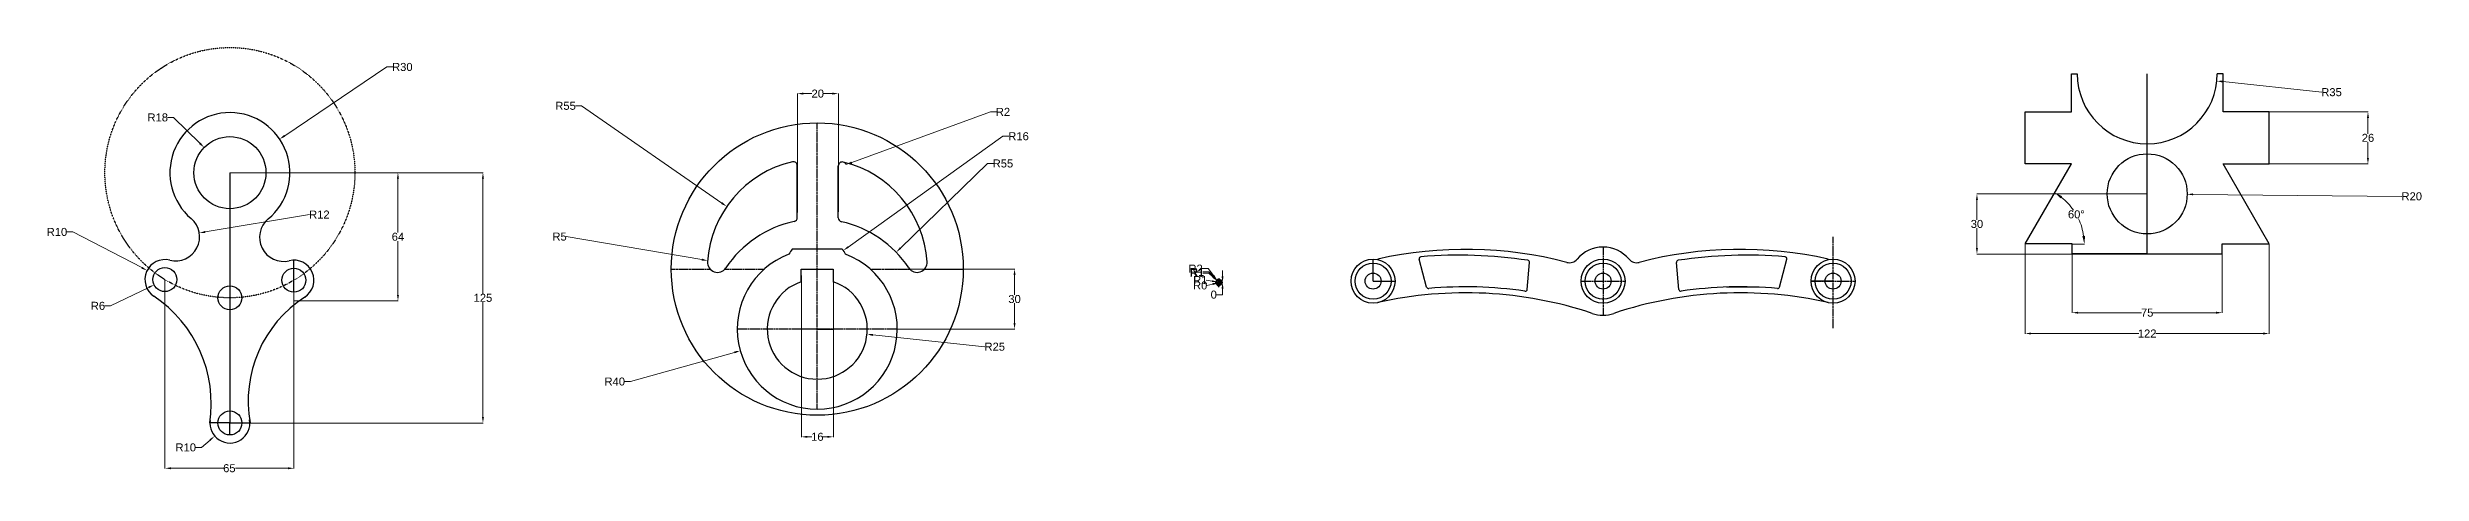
# Model space of a CAD drawing. Header units: inches. Extents: x 51 to 5125, y 41 to 357.
# Drawn here: x 3938 to 5125, y 139 to 352 of the extents above; entities that cross this region are included whole.
import ezdxf

# ---------------------------------------------------------------- set-up
doc = ezdxf.new("R2010")
doc.units = ezdxf.units.IN
doc.header["$MEASUREMENT"] = 0
doc.linetypes.add('ACANSTGL', pattern=[0.11811, 0.07874, -0.03937])
doc.layers.add('AM_5', color=3, linetype='Continuous', lineweight=15)
doc.styles.get("Standard").update_dxf_attribs({"font": 'arial.ttf'})
doc.dimstyles.new('AM_ANSI$0', dxfattribs={"dimtxt": 4, "dimasz": 3, "dimexe": 0.1, "dimexo": 0.05, "dimgap": 0.06, "dimtad": 0, "dimtih": 1, "dimtoh": 1, "dimdec": 0, "dimzin": 7, "dimdsep": 46, "dimtxsty": 'Standard', "dimcen": 0, "dimclrd": 2, "dimclre": 1, "dimclrt": 3, "dimadec": 0, "dimazin": 2, "dimtp": 0.1, "dimtm": 0.1, "dimtfac": 0.71, "dimtdec": 0, "dimtofl": 0, "dimtmove": 0, "dimatfit": 3, "dimfxl": 1, "dimtfillclr": 1, "dimtolj": 1, "dimtzin": 7, "dimlwd": -1, "dimlwe": -1, "dimarcsym": 1})
doc.dimstyles.new('AM_ANSI$2', dxfattribs={"dimtxt": 4, "dimasz": 4, "dimexe": 0.1, "dimexo": 0.05, "dimgap": 0.06, "dimtad": 0, "dimtih": 1, "dimtoh": 1, "dimdec": 4, "dimzin": 7, "dimdsep": 46, "dimtxsty": 'Standard', "dimcen": 0, "dimclrd": 256, "dimclre": 1, "dimclrt": 2, "dimadec": 0, "dimazin": 2, "dimtp": 0.1, "dimtm": 0.1, "dimtfac": 0.71, "dimtdec": 4, "dimtofl": 0, "dimtmove": 0, "dimatfit": 3, "dimfxl": 1, "dimtolj": 1, "dimtzin": 7, "dimlwd": -1, "dimlwe": -1, "dimarcsym": 1})
doc.dimstyles.new('AM_ANSI$4', dxfattribs={"dimtxt": 4, "dimasz": 3, "dimexe": 0.1, "dimexo": 0.05, "dimgap": 0.06, "dimtad": 0, "dimtih": 1, "dimtoh": 1, "dimdec": 0, "dimzin": 7, "dimdsep": 46, "dimtxsty": 'Standard', "dimcen": 0, "dimclrd": 2, "dimclre": 1, "dimclrt": 3, "dimadec": 0, "dimazin": 2, "dimtp": 0.1, "dimtm": 0.1, "dimtfac": 0.71, "dimtdec": 0, "dimtofl": 0, "dimtmove": 0, "dimatfit": 0, "dimfxl": 1, "dimtfillclr": 1, "dimtolj": 1, "dimtzin": 7, "dimlwd": -1, "dimlwe": -1, "dimarcsym": 1})

# ---------------------------------------------------------------- blocks, each defined once
blk = doc.blocks.new('*D160')
at = {"layer": 'AM_5', "color": 2, "linetype": 'ByBlock', "transparency": 16777216}
for p, q in [((4056.4, 307.9), (4107.4, 342.3)), ((4107.4, 342.3), (4110.4, 342.3))]:
    blk.add_line(p, q, dxfattribs=at)
at = {"layer": 'AM_5', "color": 2, "transparency": 16777216}
blk.add_solid([(4056.1, 308.4), (4056.6, 307.5), (4053.9, 306.3)], dxfattribs=at)
at = {"layer": 'Defpoints', "color": 0, "transparency": 16777216}
for p in [(4053.9, 306.3), (4029, 289.5)]:
    blk.add_point(p, dxfattribs=at)
at = {"layer": 'AM_5', "color": 3, "transparency": 16777216, "insert": (4115.2, 342.3), "char_height": 4, "attachment_point": 5}
blk.add_mtext('\\A1;R30', dxfattribs=at)
blk = doc.blocks.new('*D161')
at = {"layer": 'AM_5', "color": 2, "linetype": 'ByBlock', "transparency": 16777216}
for p, q in [((4000.7, 317.1), (3997.7, 317.1)), ((4014, 304.2), (4000.7, 317.1))]:
    blk.add_line(p, q, dxfattribs=at)
at = {"layer": 'AM_5', "color": 2, "transparency": 16777216}
blk.add_solid([(4014.3, 304.6), (4013.6, 303.8), (4016.1, 302.1)], dxfattribs=at)
at = {"layer": 'Defpoints', "color": 0, "transparency": 16777216}
for p in [(4016.1, 302.1), (4029, 289.5)]:
    blk.add_point(p, dxfattribs=at)
at = {"layer": 'AM_5', "color": 3, "transparency": 16777216, "insert": (3992.9, 317.1), "char_height": 4, "attachment_point": 5}
blk.add_mtext('\\A1;R18', dxfattribs=at)
blk = doc.blocks.new('*D162')
at = {"layer": 'AM_5', "color": 2, "linetype": 'ByBlock', "transparency": 16777216}
for p, q in [((3950.4, 259.9), (3947.4, 259.9)), ((3984.9, 242.1), (3950.4, 259.9))]:
    blk.add_line(p, q, dxfattribs=at)
at = {"layer": 'AM_5', "color": 2, "transparency": 16777216}
blk.add_solid([(3985.1, 242.5), (3984.7, 241.6), (3987.6, 240.7)], dxfattribs=at)
at = {"layer": 'Defpoints', "color": 0, "transparency": 16777216}
for p in [(3987.6, 240.7), (3996.5, 236.1)]:
    blk.add_point(p, dxfattribs=at)
at = {"layer": 'AM_5', "color": 3, "transparency": 16777216, "insert": (3942.5, 259.9), "char_height": 4, "attachment_point": 5}
blk.add_mtext('\\A1;R10', dxfattribs=at)
blk = doc.blocks.new('*D163')
at = {"layer": 'AM_5', "color": 2, "linetype": 'ByBlock', "transparency": 16777216}
blk.add_line((4016.6, 259.9), (4068.8, 268.6), dxfattribs=at)
at = {"layer": 'AM_5', "color": 2, "transparency": 16777216}
blk.add_solid([(4016.5, 260.4), (4016.7, 259.4), (4013.7, 259.4)], dxfattribs=at)
at = {"layer": 'Defpoints', "color": 0, "transparency": 16777216}
for p in [(4001.8, 257.5), (4013.7, 259.4)]:
    blk.add_point(p, dxfattribs=at)
at = {"layer": 'AM_5', "color": 3, "transparency": 16777216, "insert": (4073.7, 268.6), "char_height": 4, "attachment_point": 5}
blk.add_mtext('\\A1;R12', dxfattribs=at)
blk = doc.blocks.new('*D164')
at = {"layer": 'AM_5', "color": 2, "linetype": 'ByBlock', "transparency": 16777216}
for p, q in [((3988.4, 232.2), (3969.3, 223)), ((3969.3, 223), (3966.3, 223))]:
    blk.add_line(p, q, dxfattribs=at)
at = {"layer": 'AM_5', "color": 2, "transparency": 16777216}
blk.add_solid([(3988.2, 232.7), (3988.6, 231.8), (3991.1, 233.5)], dxfattribs=at)
at = {"layer": 'Defpoints', "color": 0, "transparency": 16777216}
for p in [(3991.1, 233.5), (3996.5, 236.1)]:
    blk.add_point(p, dxfattribs=at)
at = {"layer": 'AM_5', "color": 3, "transparency": 16777216, "insert": (3963, 223), "char_height": 4, "attachment_point": 5}
blk.add_mtext('\\A1;R6', dxfattribs=at)
blk = doc.blocks.new('*D165')
at = {"layer": 'AM_5', "color": 2, "linetype": 'ByBlock', "transparency": 16777216}
for p, q in [((4019.1, 156), (4014.8, 152.3)), ((4014.8, 152.3), (4011.8, 152.3))]:
    blk.add_line(p, q, dxfattribs=at)
at = {"layer": 'AM_5', "color": 2, "transparency": 16777216}
blk.add_solid([(4018.8, 156.4), (4019.4, 155.7), (4021.4, 158)], dxfattribs=at)
at = {"layer": 'Defpoints', "color": 0, "transparency": 16777216}
for p in [(4021.4, 158), (4029, 164.5)]:
    blk.add_point(p, dxfattribs=at)
at = {"layer": 'AM_5', "color": 3, "transparency": 16777216, "insert": (4006.9, 152.3), "char_height": 4, "attachment_point": 5}
blk.add_mtext('\\A1;R10', dxfattribs=at)
blk = doc.blocks.new('*D166')
at = {"layer": 'AM_5', "color": 1, "linetype": 'ByBlock', "transparency": 16777216}
for p, q in [((3996.5, 236.1), (3996.5, 141.8)), ((4061, 235.8), (4061, 141.8))]:
    blk.add_line(p, q, dxfattribs=at)
at = {"layer": 'AM_5', "color": 2, "linetype": 'ByBlock', "transparency": 16777216}
for p, q in [((3999.5, 141.9), (4025.8, 141.9)), ((4058, 141.9), (4031.7, 141.9))]:
    blk.add_line(p, q, dxfattribs=at)
at = {"layer": 'AM_5', "color": 2, "transparency": 16777216}
for points in [[(3999.5, 142.4), (3999.5, 141.4), (3996.5, 141.9)], [(4058, 142.4), (4058, 141.4), (4061, 141.9)]]:
    blk.add_solid(points, dxfattribs=at)
at = {"layer": 'Defpoints', "color": 0, "transparency": 16777216}
for p in [(3996.5, 236.1), (4061, 235.8), (4061, 141.9)]:
    blk.add_point(p, dxfattribs=at)
at = {"layer": 'AM_5', "color": 3, "transparency": 16777216, "insert": (4028.7, 141.9), "char_height": 4, "attachment_point": 5}
blk.add_mtext('\\A1;65', dxfattribs=at)
blk = doc.blocks.new('*D167')
at = {"layer": 'AM_5', "color": 1, "linetype": 'ByBlock', "transparency": 16777216}
for p, q in [((4029, 289.5), (4155.6, 289.5)), ((4029, 164.5), (4155.6, 164.5))]:
    blk.add_line(p, q, dxfattribs=at)
at = {"layer": 'AM_5', "color": 2, "linetype": 'ByBlock', "transparency": 16777216}
for p, q in [((4155.5, 286.5), (4155.5, 229.1)), ((4155.5, 167.5), (4155.5, 224.9))]:
    blk.add_line(p, q, dxfattribs=at)
at = {"layer": 'AM_5', "color": 2, "transparency": 16777216}
for points in [[(4155, 286.5), (4156, 286.5), (4155.5, 289.5)], [(4155, 167.5), (4156, 167.5), (4155.5, 164.5)]]:
    blk.add_solid(points, dxfattribs=at)
at = {"layer": 'Defpoints', "color": 0, "transparency": 16777216}
for p in [(4029, 289.5), (4029, 164.5), (4155.5, 164.5)]:
    blk.add_point(p, dxfattribs=at)
at = {"layer": 'AM_5', "color": 3, "transparency": 16777216, "insert": (4155.5, 227), "char_height": 4, "attachment_point": 5}
blk.add_mtext('\\A1;125', dxfattribs=at)
blk = doc.blocks.new('*D159')
at = {"layer": 'AM_5', "color": 1, "linetype": 'ByBlock', "transparency": 16777216}
for p, q in [((4029, 289.5), (4113.1, 289.5)), ((4061.2, 225.5), (4113.1, 225.5))]:
    blk.add_line(p, q, dxfattribs=at)
at = {"layer": 'AM_5', "color": 2, "linetype": 'ByBlock', "transparency": 16777216}
for p, q in [((4113, 286.5), (4113, 259.6)), ((4113, 228.5), (4113, 255.4))]:
    blk.add_line(p, q, dxfattribs=at)
at = {"layer": 'AM_5', "color": 2, "transparency": 16777216}
for points in [[(4112.5, 286.5), (4113.5, 286.5), (4113, 289.5)], [(4112.5, 228.5), (4113.5, 228.5), (4113, 225.5)]]:
    blk.add_solid(points, dxfattribs=at)
at = {"layer": 'Defpoints', "color": 0, "transparency": 16777216}
for p in [(4029, 289.5), (4061.1, 225.5), (4113, 225.5)]:
    blk.add_point(p, dxfattribs=at)
at = {"layer": 'AM_5', "color": 3, "transparency": 16777216, "insert": (4113, 257.5), "char_height": 4, "attachment_point": 5}
blk.add_mtext('\\A1;64', dxfattribs=at)
blk = doc.blocks.new('*D170')
at = {"layer": 'AM_5', "color": 2, "linetype": 'ByBlock', "transparency": 16777216}
for p, q in [((4339.9, 294.6), (4409.3, 319.9)), ((4409.3, 319.9), (4412.3, 319.9))]:
    blk.add_line(p, q, dxfattribs=at)
at = {"layer": 'AM_5', "color": 1, "linetype": 'ByBlock', "transparency": 16777216}
blk.add_arc((4335.2, 292.9), 2, 17.1245, 74.9344, dxfattribs=at)
at = {"layer": 'AM_5', "color": 2, "transparency": 16777216}
blk.add_solid([(4339.7, 295.1), (4340, 294.1), (4337, 293.6)], dxfattribs=at)
at = {"layer": 'Defpoints', "color": 0, "transparency": 16777216}
for p in [(4335.2, 292.9), (4337, 293.6)]:
    blk.add_point(p, dxfattribs=at)
at = {"layer": 'AM_5', "color": 3, "transparency": 16777216, "insert": (4415.5, 319.9), "char_height": 4, "attachment_point": 5}
blk.add_mtext('\\A1;R2', dxfattribs=at)
blk = doc.blocks.new('*D171')
at = {"layer": 'AM_5', "color": 2, "linetype": 'ByBlock', "transparency": 16777216}
for p, q in [((4364.2, 251.8), (4407.7, 294.1)), ((4407.7, 294.1), (4410.7, 294.1))]:
    blk.add_line(p, q, dxfattribs=at)
at = {"layer": 'AM_5', "color": 2, "transparency": 16777216}
blk.add_solid([(4363.9, 252.2), (4364.6, 251.5), (4362.1, 249.8)], dxfattribs=at)
at = {"layer": 'Defpoints', "color": 0, "transparency": 16777216}
for p in [(4362.1, 249.8), (4322.7, 211.4)]:
    blk.add_point(p, dxfattribs=at)
at = {"layer": 'AM_5', "color": 3, "transparency": 16777216, "insert": (4415.5, 294.1), "char_height": 4, "attachment_point": 5}
blk.add_mtext('\\A1;R55', dxfattribs=at)
blk = doc.blocks.new('*D172')
at = {"layer": 'AM_5', "color": 2, "linetype": 'ByBlock', "transparency": 16777216}
for p, q in [((4204.7, 322.9), (4201.7, 322.9)), ((4274.9, 274.3), (4204.7, 322.9))]:
    blk.add_line(p, q, dxfattribs=at)
at = {"layer": 'AM_5', "color": 2, "transparency": 16777216}
blk.add_solid([(4275.2, 274.8), (4274.7, 273.9), (4277.4, 272.6)], dxfattribs=at)
at = {"layer": 'Defpoints', "color": 0, "transparency": 16777216}
for p in [(4277.4, 272.6), (4322.7, 241.4)]:
    blk.add_point(p, dxfattribs=at)
at = {"layer": 'AM_5', "color": 3, "transparency": 16777216, "insert": (4196.8, 322.9), "char_height": 4, "attachment_point": 5}
blk.add_mtext('\\A1;R55', dxfattribs=at)
blk = doc.blocks.new('*D173')
at = {"layer": 'AM_5', "color": 2, "linetype": 'ByBlock', "transparency": 16777216}
blk.add_line((4264.9, 246.1), (4197.1, 257.6), dxfattribs=at)
at = {"layer": 'AM_5', "color": 1, "linetype": 'ByBlock', "transparency": 16777216}
blk.add_arc((4272.8, 244.7), 5, 169.1833, 175.6045, dxfattribs=at)
at = {"layer": 'AM_5', "color": 2, "transparency": 16777216}
blk.add_solid([(4265, 246.6), (4264.8, 245.6), (4267.9, 245.6)], dxfattribs=at)
at = {"layer": 'Defpoints', "color": 0, "transparency": 16777216}
for p in [(4267.9, 245.6), (4272.8, 244.7)]:
    blk.add_point(p, dxfattribs=at)
at = {"layer": 'AM_5', "color": 3, "transparency": 16777216, "insert": (4193.8, 257.6), "char_height": 4, "attachment_point": 5}
blk.add_mtext('\\A1;R5', dxfattribs=at)
blk = doc.blocks.new('*D168')
at = {"layer": 'AM_5', "color": 2, "linetype": 'ByBlock', "transparency": 16777216}
blk.add_line((4350.5, 208.5), (4406.5, 202.6), dxfattribs=at)
at = {"layer": 'AM_5', "color": 2, "transparency": 16777216}
blk.add_solid([(4350.6, 209), (4350.5, 208), (4347.5, 208.8)], dxfattribs=at)
at = {"layer": 'Defpoints', "color": 0, "transparency": 16777216}
for p in [(4322.7, 211.4), (4347.5, 208.8)]:
    blk.add_point(p, dxfattribs=at)
at = {"layer": 'AM_5', "color": 3, "transparency": 16777216, "insert": (4411.4, 202.6), "char_height": 4, "attachment_point": 5}
blk.add_mtext('\\A1;R25', dxfattribs=at)
blk = doc.blocks.new('*D174')
at = {"layer": 'AM_5', "color": 2, "linetype": 'ByBlock', "transparency": 16777216}
for p, q in [((4281.3, 199.8), (4229.2, 185.2)), ((4229.2, 185.2), (4226.2, 185.2))]:
    blk.add_line(p, q, dxfattribs=at)
at = {"layer": 'AM_5', "color": 2, "transparency": 16777216}
blk.add_solid([(4281.1, 200.3), (4281.4, 199.3), (4284.2, 200.6)], dxfattribs=at)
at = {"layer": 'Defpoints', "color": 0, "transparency": 16777216}
for p in [(4322.7, 211.4), (4284.2, 200.6)]:
    blk.add_point(p, dxfattribs=at)
at = {"layer": 'AM_5', "color": 3, "transparency": 16777216, "insert": (4221.4, 185.2), "char_height": 4, "attachment_point": 5}
blk.add_mtext('\\A1;R40', dxfattribs=at)
blk = doc.blocks.new('*D169')
at = {"layer": 'AM_5', "color": 1, "linetype": 'ByBlock', "transparency": 16777216}
for p, q in [((4312.7, 269.6), (4312.7, 329.1)), ((4333.2, 269.9), (4333.2, 329.1))]:
    blk.add_line(p, q, dxfattribs=at)
at = {"layer": 'AM_5', "color": 2, "linetype": 'ByBlock', "transparency": 16777216}
for p, q in [((4315.7, 329), (4320, 329)), ((4330.2, 329), (4325.9, 329))]:
    blk.add_line(p, q, dxfattribs=at)
at = {"layer": 'AM_5', "color": 2, "transparency": 16777216}
for points in [[(4315.7, 329.5), (4315.7, 328.5), (4312.7, 329)], [(4330.2, 329.5), (4330.2, 328.5), (4333.2, 329)]]:
    blk.add_solid(points, dxfattribs=at)
at = {"layer": 'Defpoints', "color": 0, "transparency": 16777216}
for p in [(4333.2, 329), (4312.7, 269.6), (4333.2, 269.8)]:
    blk.add_point(p, dxfattribs=at)
at = {"layer": 'AM_5', "color": 3, "transparency": 16777216, "insert": (4322.9, 329), "char_height": 4, "attachment_point": 5}
blk.add_mtext('\\A1;20', dxfattribs=at)
blk = doc.blocks.new('*D175')
at = {"layer": 'AM_5', "color": 1, "linetype": 'ByBlock', "transparency": 16777216}
for p, q in [((4314.7, 238.2), (4314.7, 157.5)), ((4330.7, 238.2), (4330.7, 157.5))]:
    blk.add_line(p, q, dxfattribs=at)
at = {"layer": 'AM_5', "color": 2, "linetype": 'ByBlock', "transparency": 16777216}
for p, q in [((4317.7, 157.6), (4319.9, 157.6)), ((4327.7, 157.6), (4325.4, 157.6))]:
    blk.add_line(p, q, dxfattribs=at)
at = {"layer": 'AM_5', "color": 2, "transparency": 16777216}
for points in [[(4317.7, 158.1), (4317.7, 157.1), (4314.7, 157.6)], [(4327.7, 158.1), (4327.7, 157.1), (4330.7, 157.6)]]:
    blk.add_solid(points, dxfattribs=at)
at = {"layer": 'Defpoints', "color": 0, "transparency": 16777216}
for p in [(4314.7, 238.2), (4330.7, 238.2), (4330.7, 157.6)]:
    blk.add_point(p, dxfattribs=at)
at = {"layer": 'AM_5', "color": 3, "transparency": 16777216, "insert": (4322.7, 157.6), "char_height": 4, "attachment_point": 5}
blk.add_mtext('\\A1;16', dxfattribs=at)
blk = doc.blocks.new('*D176')
at = {"layer": 'AM_5', "color": 1, "linetype": 'ByBlock', "transparency": 16777216}
for p, q in [((4359, 241.4), (4421.4, 241.4)), ((4359, 211.4), (4421.4, 211.4))]:
    blk.add_line(p, q, dxfattribs=at)
at = {"layer": 'AM_5', "color": 2, "linetype": 'ByBlock', "transparency": 16777216}
for p, q in [((4421.3, 238.4), (4421.3, 228.5)), ((4421.3, 214.4), (4421.3, 224.3))]:
    blk.add_line(p, q, dxfattribs=at)
at = {"layer": 'AM_5', "color": 2, "transparency": 16777216}
for points in [[(4420.8, 238.4), (4421.8, 238.4), (4421.3, 241.4)], [(4420.8, 214.4), (4421.8, 214.4), (4421.3, 211.4)]]:
    blk.add_solid(points, dxfattribs=at)
at = {"layer": 'Defpoints', "color": 0, "transparency": 16777216}
for p in [(4359, 241.4), (4359, 211.4), (4421.3, 211.4)]:
    blk.add_point(p, dxfattribs=at)
at = {"layer": 'AM_5', "color": 3, "transparency": 16777216, "insert": (4421.3, 226.4), "char_height": 4, "attachment_point": 5}
blk.add_mtext('\\A1;30', dxfattribs=at)
blk = doc.blocks.new('*D177')
at = {"layer": 'AM_5', "color": 2, "linetype": 'ByBlock', "transparency": 16777216}
for p, q in [((4338.1, 252.4), (4415.5, 307.7)), ((4415.5, 307.7), (4418.5, 307.7))]:
    blk.add_line(p, q, dxfattribs=at)
at = {"layer": 'AM_5', "color": 2, "transparency": 16777216}
blk.add_solid([(4337.8, 252.8), (4338.4, 252), (4335.7, 250.7)], dxfattribs=at)
at = {"layer": 'Defpoints', "color": 0, "transparency": 16777216}
for p in [(4335.7, 250.7), (4322.7, 241.4)]:
    blk.add_point(p, dxfattribs=at)
at = {"layer": 'AM_5', "color": 3, "transparency": 16777216, "insert": (4423.3, 307.7), "char_height": 4, "attachment_point": 5}
blk.add_mtext('\\A1;R16', dxfattribs=at)
blk = doc.blocks.new('*U178')
for centre, start, end in [((-0.2, -0.5), 56.9779, 91.8119), ((-0.2, 0.5), 268.1881, 303.0221)]:
    blk.add_arc(centre, 0.674, start, end)
at = {"ltscale": 2}
for start, end in [(358.4559, 0), (0, 1.5441)]:
    blk.add_arc((-1.5, 0), 1.67, start, end, dxfattribs=at)
blk = doc.blocks.new('*U179')
at = {"color": 0, "linetype": 'ByBlock', "lineweight": -2, "transparency": 16777216}
for p, rotation in [((459.7, 213.6), 119.9999999999997), ((460.2, 213.8), 99.99999999999972), ((460.7, 213.8), 79.99999999999979), ((461.1, 213.6), 59.99999999999984), ((458.9, 212.3), 180), ((459, 212.8), 159.9999999999996), ((459, 211.8), 199.9999999999995), ((459.3, 213.3), 139.9999999999996), ((459.3, 211.4), 219.9999999999994), ((459.7, 211), 239.9999999999994), ((460.2, 210.9), 259.9999999999994), ((460.7, 210.9), 279.9999999999994), ((461.1, 211), 299.9999999999993), ((461.5, 213.3), 39.99999999999991), ((461.5, 211.4), 319.9999999999994), ((461.8, 212.8), 19.99999999999995), ((461.8, 211.8), 339.9999999999993)]:
    blk.add_blockref('*U178', p, dxfattribs=dict(at, rotation=rotation))
blk.add_blockref('*U178', (461.9, 212.3), dxfattribs=at)
blk = doc.blocks.new('*D180')
at = {"layer": 'AM_5', "color": 2, "linetype": 'ByBlock', "transparency": 16777216}
for p, q in [((4518.1, 241.6), (4515.1, 241.6)), ((4520.7, 238.2), (4518.1, 241.6))]:
    blk.add_line(p, q, dxfattribs=at)
at = {"layer": 'AM_5', "color": 2, "transparency": 16777216}
blk.add_solid([(4521.1, 238.5), (4520.3, 237.9), (4522.6, 235.9)], dxfattribs=at)
at = {"layer": 'Defpoints', "color": 0, "transparency": 16777216}
for p in [(4522.6, 235.9), (4523.5, 234.7)]:
    blk.add_point(p, dxfattribs=at)
at = {"layer": 'AM_5', "color": 3, "transparency": 16777216, "insert": (4511.8, 241.6), "char_height": 4, "attachment_point": 5}
blk.add_mtext('\\A1;R2', dxfattribs=at)
blk = doc.blocks.new('*D181')
at = {"layer": 'AM_5', "color": 2, "linetype": 'ByBlock', "transparency": 16777216}
for p, q in [((4518.4, 239.4), (4515.4, 239.4)), ((4520.6, 237.4), (4518.4, 239.4))]:
    blk.add_line(p, q, dxfattribs=at)
at = {"layer": 'AM_5', "color": 2, "transparency": 16777216}
blk.add_solid([(4520.9, 237.8), (4520.2, 237), (4522.8, 235.4)], dxfattribs=at)
at = {"layer": 'Defpoints', "color": 0, "transparency": 16777216}
for p in [(4522.8, 235.4), (4523.5, 234.7)]:
    blk.add_point(p, dxfattribs=at)
at = {"layer": 'AM_5', "color": 3, "transparency": 16777216, "insert": (4512.5, 239.4), "char_height": 4, "attachment_point": 5}
blk.add_mtext('\\A1;R1', dxfattribs=at)
blk = doc.blocks.new('*D182')
at = {"layer": 'AM_5', "color": 2, "linetype": 'ByBlock', "transparency": 16777216}
blk.add_line((4520.1, 235.3), (4517.1, 235.9), dxfattribs=at)
at = {"layer": 'AM_5', "color": 2, "transparency": 16777216}
blk.add_solid([(4520.2, 235.8), (4520, 234.9), (4523, 234.8)], dxfattribs=at)
at = {"layer": 'Defpoints', "color": 0, "transparency": 16777216}
for p in [(4523, 234.8), (4523.5, 234.7)]:
    blk.add_point(p, dxfattribs=at)
at = {"layer": 'AM_5', "color": 3, "transparency": 16777216, "insert": (4514.2, 235.9), "char_height": 4, "attachment_point": 5}
blk.add_mtext('\\A1;R1', dxfattribs=at)
blk = doc.blocks.new('*D183')
at = {"layer": 'AM_5', "color": 2, "linetype": 'ByBlock', "transparency": 16777216}
blk.add_line((4520.4, 233.9), (4517.4, 233.2), dxfattribs=at)
at = {"layer": 'AM_5', "color": 2, "transparency": 16777216}
blk.add_solid([(4520.2, 234.4), (4520.5, 233.4), (4523.3, 234.6)], dxfattribs=at)
at = {"layer": 'Defpoints', "color": 0, "transparency": 16777216}
for p in [(4523.3, 234.6), (4523.5, 234.7)]:
    blk.add_point(p, dxfattribs=at)
at = {"layer": 'AM_5', "color": 3, "transparency": 16777216, "insert": (4514.1, 233.2), "char_height": 4, "attachment_point": 5}
blk.add_mtext('\\A1;R0', dxfattribs=at)
blk = doc.blocks.new('*D184')
at = {"layer": 'AM_5', "color": 2, "linetype": 'ByBlock', "transparency": 16777216}
for p, q in [((4518.5, 240), (4515.5, 240)), ((4520.6, 237.8), (4518.5, 240))]:
    blk.add_line(p, q, dxfattribs=at)
at = {"layer": 'AM_5', "color": 1, "linetype": 'ByBlock', "transparency": 16777216}
blk.add_arc((4523.5, 234.7), 1.29, 35.3857, 137.5899, dxfattribs=at)
at = {"layer": 'AM_5', "color": 2, "transparency": 16777216}
blk.add_solid([(4521, 238.2), (4520.2, 237.5), (4522.6, 235.6)], dxfattribs=at)
at = {"layer": 'Defpoints', "color": 0, "transparency": 16777216}
for p in [(4522.6, 235.6), (4523.5, 234.7)]:
    blk.add_point(p, dxfattribs=at)
at = {"layer": 'AM_5', "color": 3, "transparency": 16777216, "insert": (4512.6, 240), "char_height": 4, "attachment_point": 5}
blk.add_mtext('\\A1;R1', dxfattribs=at)
blk = doc.blocks.new('*D185')
at = {"layer": 'AM_5', "color": 2, "linetype": 'ByBlock', "transparency": 16777216}
for p, q in [((4525.3, 237.7), (4525.3, 240.7)), ((4525.3, 228.6), (4522.3, 228.6)), ((4525.3, 231.6), (4525.3, 228.6))]:
    blk.add_line(p, q, dxfattribs=at)
at = {"layer": 'AM_5', "color": 1, "linetype": 'ByBlock', "transparency": 16777216}
for p, q in [((4525.2, 234.7), (4525.4, 234.7)), ((4525.2, 234.6), (4525.4, 234.6))]:
    blk.add_line(p, q, dxfattribs=at)
at = {"layer": 'AM_5', "color": 2, "transparency": 16777216}
for points in [[(4524.8, 237.7), (4525.8, 237.7), (4525.3, 234.7)], [(4524.8, 231.6), (4525.8, 231.6), (4525.3, 234.6)]]:
    blk.add_solid(points, dxfattribs=at)
at = {"layer": 'Defpoints', "color": 0, "transparency": 16777216}
for p in [(4525.2, 234.7), (4525.2, 234.6), (4525.3, 234.6)]:
    blk.add_point(p, dxfattribs=at)
at = {"layer": 'AM_5', "color": 3, "transparency": 16777216, "insert": (4520.9, 228.6), "char_height": 4, "attachment_point": 5}
blk.add_mtext('\\A1;0', dxfattribs=at)
blk = doc.blocks.new('*D186')
at = {"layer": 'AM_5', "color": 1, "linetype": 'ByBlock', "transparency": 16777216}
for p, q in [((4987.6, 278.9), (4902.4, 278.9)), ((4987.6, 248.9), (4902.4, 248.9))]:
    blk.add_line(p, q, dxfattribs=at)
at = {"layer": 'AM_5', "color": 2, "linetype": 'ByBlock', "transparency": 16777216}
for p, q in [((4902.5, 275.9), (4902.5, 266)), ((4902.5, 251.9), (4902.5, 261.8))]:
    blk.add_line(p, q, dxfattribs=at)
at = {"layer": 'AM_5', "color": 2, "transparency": 16777216}
for points in [[(4902, 275.9), (4903, 275.9), (4902.5, 278.9)], [(4902, 251.9), (4903, 251.9), (4902.5, 248.9)]]:
    blk.add_solid(points, dxfattribs=at)
at = {"layer": 'Defpoints', "color": 0, "transparency": 16777216}
for p in [(4987.6, 278.9), (4902.5, 248.9), (4987.6, 248.9)]:
    blk.add_point(p, dxfattribs=at)
at = {"layer": 'AM_5', "color": 3, "transparency": 16777216, "insert": (4902.5, 263.9), "char_height": 4, "attachment_point": 5}
blk.add_mtext('\\A1;30', dxfattribs=at)
blk = doc.blocks.new('*D187')
at = {"layer": 'AM_5', "color": 1, "linetype": 'ByBlock', "transparency": 16777216}
for p, q in [((5048.7, 319.9), (5098.1, 319.9)), ((5048.7, 293.9), (5098.1, 293.9))]:
    blk.add_line(p, q, dxfattribs=at)
at = {"layer": 'AM_5', "color": 2, "linetype": 'ByBlock', "transparency": 16777216}
for p, q in [((5098, 316.9), (5098, 309)), ((5098, 296.9), (5098, 304.8))]:
    blk.add_line(p, q, dxfattribs=at)
at = {"layer": 'AM_5', "color": 2, "transparency": 16777216}
for points in [[(5097.5, 316.9), (5098.5, 316.9), (5098, 319.9)], [(5097.5, 296.9), (5098.5, 296.9), (5098, 293.9)]]:
    blk.add_solid(points, dxfattribs=at)
at = {"layer": 'Defpoints', "color": 0, "transparency": 16777216}
for p in [(5048.6, 319.9), (5048.6, 293.9), (5098, 293.9)]:
    blk.add_point(p, dxfattribs=at)
at = {"layer": 'AM_5', "color": 3, "transparency": 16777216, "insert": (5098, 306.9), "char_height": 4, "attachment_point": 5}
blk.add_mtext('\\A1;26', dxfattribs=at)
blk = doc.blocks.new('*D188')
at = {"layer": 'AM_5', "color": 1, "linetype": 'ByBlock', "transparency": 16777216}
for p, q in [((4950.1, 248.9), (4950.1, 219.5)), ((5025.1, 248.9), (5025.1, 219.5))]:
    blk.add_line(p, q, dxfattribs=at)
at = {"layer": 'AM_5', "color": 2, "linetype": 'ByBlock', "transparency": 16777216}
for p, q in [((4953.1, 219.6), (4984.7, 219.6)), ((5022.1, 219.6), (4990.5, 219.6))]:
    blk.add_line(p, q, dxfattribs=at)
at = {"layer": 'AM_5', "color": 2, "transparency": 16777216}
for points in [[(4953.1, 220.1), (4953.1, 219.1), (4950.1, 219.6)], [(5022.1, 220.1), (5022.1, 219.1), (5025.1, 219.6)]]:
    blk.add_solid(points, dxfattribs=at)
at = {"layer": 'Defpoints', "color": 0, "transparency": 16777216}
for p in [(4950.1, 248.9), (5025.1, 248.9), (5025.1, 219.6)]:
    blk.add_point(p, dxfattribs=at)
at = {"layer": 'AM_5', "color": 3, "transparency": 16777216, "insert": (4987.6, 219.6), "char_height": 4, "attachment_point": 5}
blk.add_mtext('\\A1;75', dxfattribs=at)
blk = doc.blocks.new('*D189')
at = {"layer": 'AM_5', "color": 1, "linetype": 'ByBlock', "transparency": 16777216}
for p, q in [((4926.6, 253.9), (4926.6, 209.1)), ((5048.6, 253.9), (5048.6, 209.1))]:
    blk.add_line(p, q, dxfattribs=at)
at = {"layer": 'AM_5', "color": 2, "linetype": 'ByBlock', "transparency": 16777216}
for p, q in [((4929.6, 209.2), (4983.4, 209.2)), ((5045.6, 209.2), (4991.9, 209.2))]:
    blk.add_line(p, q, dxfattribs=at)
at = {"layer": 'AM_5', "color": 2, "transparency": 16777216}
for points in [[(4929.6, 209.7), (4929.6, 208.7), (4926.6, 209.2)], [(5045.6, 209.7), (5045.6, 208.7), (5048.6, 209.2)]]:
    blk.add_solid(points, dxfattribs=at)
at = {"layer": 'Defpoints', "color": 0, "transparency": 16777216}
for p in [(4926.6, 253.9), (5048.6, 253.9), (5048.6, 209.2)]:
    blk.add_point(p, dxfattribs=at)
at = {"layer": 'AM_5', "color": 3, "transparency": 16777216, "insert": (4987.6, 209.2), "char_height": 4, "attachment_point": 5}
blk.add_mtext('\\A1;122', dxfattribs=at)
blk = doc.blocks.new('*D190')
at = {"layer": 'AM_5', "color": 2, "linetype": 'ByBlock', "transparency": 16777216}
blk.add_line((5025.4, 335), (5074.9, 329.7), dxfattribs=at)
at = {"layer": 'AM_5', "color": 2, "transparency": 16777216}
blk.add_solid([(5025.5, 335.5), (5025.4, 334.5), (5022.4, 335.3)], dxfattribs=at)
at = {"layer": 'Defpoints', "color": 0, "transparency": 16777216}
for p in [(4987.6, 338.9), (5022.4, 335.3)]:
    blk.add_point(p, dxfattribs=at)
at = {"layer": 'AM_5', "color": 3, "transparency": 16777216, "insert": (5079.8, 329.7), "char_height": 4, "attachment_point": 5}
blk.add_mtext('\\A1;R35', dxfattribs=at)
blk = doc.blocks.new('*D191')
at = {"layer": 'AM_5', "color": 2, "linetype": 'ByBlock', "transparency": 16777216}
blk.add_line((5010.6, 278.7), (5115, 277.7), dxfattribs=at)
at = {"layer": 'AM_5', "color": 2, "transparency": 16777216}
blk.add_solid([(5010.6, 279.2), (5010.6, 278.2), (5007.6, 278.7)], dxfattribs=at)
at = {"layer": 'Defpoints', "color": 0, "transparency": 16777216}
for p in [(4987.6, 278.9), (5007.6, 278.7)]:
    blk.add_point(p, dxfattribs=at)
at = {"layer": 'AM_5', "color": 3, "transparency": 16777216, "insert": (5119.9, 277.7), "char_height": 4, "attachment_point": 5}
blk.add_mtext('\\A1;R20', dxfattribs=at)
blk = doc.blocks.new('*D192')
at = {"layer": 'AM_5', "color": 1, "linetype": 'ByBlock', "transparency": 16777216}
blk.add_line((4950.2, 253.9), (4956.3, 253.9), dxfattribs=at)
at = {"layer": 'AM_5', "linetype": 'ByBlock', "transparency": 16777216}
for start, end in [(34.8319, 52.2353), (7.7647, 25.3932)]:
    blk.add_arc((4926.6, 253.9), 29.5, start, end, dxfattribs=at)
at = {"layer": 'AM_5', "transparency": 16777216}
for points in [[(4944.3, 276.7), (4945.1, 277.8), (4941.4, 279.5)], [(4956.6, 258), (4955.2, 257.9), (4956.2, 253.9)]]:
    blk.add_solid(points, dxfattribs=at)
at = {"layer": 'Defpoints', "color": 0, "transparency": 16777216}
for p in [(4949.7, 293.9), (4954.4, 264), (4926.6, 253.9), (4926.6, 253.9), (4950.1, 253.9)]:
    blk.add_point(p, dxfattribs=at)
at = {"layer": 'AM_5', "color": 2, "transparency": 16777216, "insert": (4952.2, 268.7), "char_height": 4, "attachment_point": 5}
blk.add_mtext('\\A1;60°', dxfattribs=at)

msp = doc.modelspace()

# ---------------------------------------------------------------- linework, layer by layer
for p, q in [((4949.71679, 319.93693), (4949.71679, 338.93693)), ((4949.71679, 338.93693), (4952.62278, 338.93693)), ((4987.62278, 248.93693), (4987.62278, 338.93693)), ((5025.52877, 338.93693), (5022.62278, 338.93693)), ((5025.52877, 319.93693), (5025.52877, 338.93693)), ((4926.62278, 293.93693), (4926.62278, 319.93693)), ((4926.62278, 319.93693), (4949.71679, 319.93693)), ((5048.62278, 319.93693), (5025.52877, 319.93693)), ((5048.62278, 293.93693), (5048.62278, 319.93693)), ((4028.97523, 289.51902), (4028.97523, 225.51902)), ((4028.97523, 289.51902), (4028.97523, 164.51902)), ((4312.66956, 267.11671), (4312.66956, 293.01782)), ((4333.16197, 267.00839), (4333.16197, 292.90088)), ((4926.62278, 253.93693), (4949.71679, 293.93693)), ((4949.71679, 293.93693), (4926.62278, 293.93693)), ((5048.62278, 253.93693), (5025.52877, 293.93693)), ((5025.52877, 293.93693), (5048.62278, 293.93693)), ((4335.15956, 251.39419), (4310.17957, 251.39419)), ((4322.66956, 251.39419), (4322.66956, 253.89419)), ((4710.86813, 251.73718), (4710.93179, 251.73718)), ((4950.12278, 253.93693), (4926.62278, 253.93693)), ((4950.12278, 248.93693), (4950.12278, 253.93693)), ((5025.12278, 248.93693), (5025.12278, 253.93693)), ((5025.12278, 253.93693), (5048.62278, 253.93693)), ((4060.97523, 229.83243), (4060.97523, 245.83243)), ((4314.66956, 235.07962), (4314.66956, 241.39419)), ((4314.66956, 241.39419), (4330.66956, 241.39419)), ((4330.66956, 241.39419), (4330.66956, 235.07962)), ((4376.28511, 241.39419), (4395.66956, 241.39419)), ((4600.54731, 235.37573), (4600.54731, 246.37573)), ((4627.3288, 232.41868), (4623.61812, 246.26715)), ((4677.64003, 231.25624), (4678.81541, 244.69095)), ((4753.4546, 231.25624), (4752.27922, 244.69095)), ((4803.76583, 232.41868), (4807.47651, 246.26715)), ((4950.12278, 248.93693), (5025.12278, 248.93693)), ((4987.62278, 248.93693), (4950.12278, 248.93693)), ((4987.62278, 248.93693), (5025.12278, 248.93693)), ((4987.62278, 248.93693), (5025.12278, 248.93693)), ((4523.58054, 234.99996), (4523.46054, 234.99996)), ((4523.46054, 234.99996), (4523.46054, 234.93266)), ((4523.52054, 232.34636), (4523.52054, 236.6754)), ((4523.52054, 234.68996), (4523.52054, 234.64496)), ((4523.53402, 234.6921), (4523.53402, 234.6921)), ((4523.58054, 234.93266), (4523.58054, 234.99996)), ((4600.54731, 235.37573), (4611.54731, 235.37573)), ((4791.15037, 232.40747), (4777.27469, 232.40747)), ((4830.54731, 235.37573), (4819.54731, 235.37573)), ((4322.66956, 211.39419), (4314.66956, 211.39419)), ((4322.66956, 211.39419), (4314.66956, 211.39419)), ((4322.66956, 211.39419), (4314.66956, 211.39419)), ((4322.66956, 211.39419), (4330.66956, 211.39419)), ((4322.66956, 211.39419), (4328.66956, 211.39419)), ((4322.66956, 211.39419), (4322.66956, 211.39419)), ((4330.45846, 187.63849), (4330.56939, 187.65621)), ((4330.56939, 187.65621), (4330.56939, 187.67515)), ((4028.97523, 164.51902), (4018.87435, 164.51902)), ((4028.97523, 164.51902), (4039.11393, 164.51902)), ((4028.97523, 164.51902), (4039.11393, 164.51902)), ((4028.97523, 164.51902), (4039.11393, 164.51902))]:
    msp.add_line(p, q)
at = {"linetype": 'ACANSTGL', "ltscale": 5}
for p, q in [((4322.66956, 171.39419), (4322.66956, 314.39419)), ((4715.54731, 252.37573), (4715.54731, 218.37573)), ((4830.54731, 211.90224), (4830.54731, 257.50177)), ((4249.66956, 241.39419), (4269.05402, 241.39419)), ((4276.50758, 241.39419), (4296.21205, 241.39419)), ((4349.12708, 241.39419), (4368.83155, 241.39419)), ((4704.54731, 235.37573), (4726.54731, 235.37573)), ((4819.54731, 235.37573), (4841.54731, 235.37573)), ((4362.66956, 211.39419), (4282.66956, 211.39419)), ((4322.66956, 211.39419), (4314.66956, 211.39419))]:
    msp.add_line(p, q, dxfattribs=at)
at = {"linetype": 'ACANSTGL'}
for centre, radius in [((4028.97523, 289.51902), 62.5), ((4523.52054, 234.68996), 1.52)]:
    msp.add_circle(centre, radius, dxfattribs=at)
for centre, radius in [((4322.66956, 241.39419), 73), ((4028.97523, 289.51902), 18), ((4987.62278, 278.93693), 20), ((3996.47523, 236.13362), 6), ((4060.97523, 235.83243), 6), ((4600.54731, 235.37573), 11), ((4600.54731, 235.37573), 9), ((4600.54731, 235.37573), 4), ((4715.54731, 235.37573), 11), ((4715.54731, 235.37573), 9), ((4715.54731, 235.37573), 4), ((4830.54731, 235.37573), 11), ((4830.54731, 235.37573), 9), ((4830.54731, 235.37573), 4), ((4028.97523, 227.01902), 6), ((4523.52054, 234.68996), 1), ((4523.52054, 234.68996), 0.5), ((4028.97523, 164.51902), 6)]:
    msp.add_circle(centre, radius)
for centre, radius, start, end in [((4987.62278, 338.93693), 35, 180, 270), ((4987.62278, 338.93693), 35, 270, 0), ((4028.97523, 289.51902), 30, 309.73510312, 229.72978618), ((4322.66956, 241.39419), 55, 103.08610476, 176.17744627), ((4310.66956, 293.01782), 2, 0, 103.08610476), ((4335.16197, 292.90088), 2, 76.36677301, 180), ((4322.66956, 241.39419), 55, 3.82255373, 76.36677301), ((4001.82672, 257.47283), 12, 255.92160162, 49.72978618), ((4055.82327, 257.22068), 12, 129.73510312, 283.54328768), ((4322.66956, 211.39419), 55, 102.15319747, 146.2510114), ((4310.66956, 267.11671), 2, 282.15319747, 0), ((4335.16197, 267.00839), 2, 180, 257.34000699), ((4322.66956, 211.39419), 55, 33.7489886, 77.34000699), ((4322.66956, 241.39419), 16, 141.31781255, 152.45145404), ((4322.66956, 241.39419), 16, 27.54854596, 38.68218745), ((4646.8821, 51.24465), 200, 75.34578316, 102.68531265), ((4715.54731, 235.37573), 17, 40.20084898, 139.79915102), ((4784.21253, 51.24465), 200, 77.31468735, 104.65421684), ((3996.47523, 236.13362), 10, 75.92160162, 236.35443267), ((4060.97523, 235.83243), 10, 302.86967291, 103.54328768), ((4272.7808, 244.72752), 5, 176.17744627, 326.2510114), ((4322.66956, 211.39419), 40, 110.77185505, 69.22814495), ((4372.55833, 244.72752), 5, 213.7489886, 3.82255373), ((4624.58404, 246.52597), 1, 94.76083878, 195), ((4643.69591, 17.04794), 231.27251, 81.47814624, 94.76083878), ((4677.81922, 244.7781), 1, 355, 81.47814624), ((4698.74401, 249.57605), 5, 255.34578316, 319.79915102), ((4732.35062, 249.57605), 5, 220.20084898, 284.65421684), ((4753.27541, 244.7781), 1, 98.52185376, 185), ((4787.39872, 17.04794), 231.27251, 85.23916122, 98.52185376), ((4806.51058, 246.52597), 1, 345, 85.23916122), ((3955.29904, 174.26528), 64.31804, 351.2842607, 56.35443267), ((4099.95853, 175.50342), 61.82817, 122.86967291, 190.23350539), ((4322.66956, 211.39419), 25, 108.66292488, 71.33707512), ((4523.52054, 234.68996), 1.29, 166.83510344, 173.16489656), ((4523.52054, 234.68996), 1.29, 186.83510344, 193.16489656), ((4523.52054, 234.68996), 1.29, 146.83510344, 153.16489656), ((4523.52054, 234.68996), 1.29, 206.83510344, 213.16489656), ((4523.52054, 234.68996), 1.29, 126.83510344, 133.16489656), ((4523.52054, 234.68996), 1.29, 226.83510344, 233.16489656), ((4523.52054, 234.68996), 1.29, 106.83510344, 113.16489656), ((4523.52054, 234.68996), 1.29, 246.83510344, 253.16489656), ((4523.52054, 234.68996), 0.25, 103.88654036, 76.11345964), ((4523.52054, 234.68996), 1.29, 86.83510344, 93.16489656), ((4523.52054, 234.68996), 1.29, 266.83510344, 273.16489656), ((4523.52054, 234.68996), 1.29, 66.83510344, 73.16489656), ((4523.52054, 234.68996), 1.29, 286.83510344, 293.16489656), ((4523.52054, 234.68996), 1.29, 46.83510344, 53.16489656), ((4523.52054, 234.68996), 1.29, 306.83510344, 313.16489656), ((4524.82268, 234.16992), 0.67391, 116.94780094, 117.44094748), ((4523.52054, 234.68996), 1.29, 26.83510344, 33.16489656), ((4523.52054, 234.68996), 1.29, 326.83510344, 333.16489656), ((4523.52054, 234.68996), 1.29, 6.83510344, 13.16489656), ((4523.52054, 234.68996), 1.29, 346.83510344, 353.16489656), ((4646.8821, 29.52606), 200, 71.55286259, 102.68531265), ((4628.29473, 232.6775), 1, 195, 275.22772966), ((4646.8821, 29.52606), 203, 81.61113002, 95.22772966), ((4676.64383, 231.3434), 1, 261.61113002, 355), ((4739.37463, 27.87108), 200, 96.84227452, 96.98067758), ((4784.21253, 29.52606), 200, 77.31468735, 108.44713741), ((4754.4508, 231.3434), 1, 185, 278.38886998), ((4784.21253, 29.52606), 203, 84.77227034, 98.38886998), ((4802.7999, 232.6775), 1, 264.77227034, 345), ((4715.54731, 235.37573), 17, 251.55286259, 288.44713741), ((4028.97523, 164.51902), 10, 172.46437379, 8.79654151), ((3954.12465, 162.60778), 74.85058, 356.86941687, 1.46314954)]:
    msp.add_arc(centre, radius, start, end)

# ---------------------------------------------------------------- block references
msp.add_blockref('*U179', (4063.1112, 22.38151))

# ---------------------------------------------------------------- dimensions: what is measured, and where the dimension line sits
at = {"layer": 'AM_5'}
for center, mpoint, picture, middle in [((4028.97523, 289.51902), (4053.864, 306.26862), '*D160', (4115.21315, 342.2844)), ((4987.62278, 338.93693), (5022.43038, 335.27207), '*D190', (5079.79969, 329.74279)), ((4335.16197, 292.90088), (4337.04148, 293.58457), '*D170', (4415.5497, 319.86373)), ((4322.66956, 241.39419), (4335.69071, 250.69202), '*D177', (4423.33264, 307.67682)), ((4523.52054, 234.68996), (4522.57742, 235.88199), '*D180', (4511.82728, 241.55133)), ((4523.52054, 234.68996), (4522.63832, 235.63113), '*D184', (4512.63596, 240.00864))]:
    dim = msp.add_radius_dim(center=center, mpoint=mpoint, dimstyle='AM_ANSI$4', override={"dimpost": ''}, dxfattribs=at)
    dim.commit()
    dim.dimension.update_dxf_attribs({"geometry": picture, "text_midpoint": middle, "dimtype": 164})
for center, mpoint, picture, middle in [((4322.66956, 241.39419), (4277.4084, 272.64202), '*D172', (4196.82124, 322.85622)), ((4028.97523, 289.51902), (4016.10307, 302.10105), '*D161', (3992.86917, 317.14499)), ((4322.66956, 211.39419), (4362.0881, 249.75014), '*D171', (4415.5497, 294.12832)), ((4987.62278, 278.93693), (5007.62179, 278.73773), '*D191', (5119.87499, 277.66774)), ((3996.47523, 236.13362), (3987.58234, 240.70709), '*D162', (3942.52666, 259.85051)), ((4001.82672, 257.47283), (4013.66403, 259.4421), '*D163', (4073.65132, 268.62008)), ((4272.7808, 244.72752), (4267.85185, 245.56746), '*D173', (4193.82496, 257.61993)), ((4523.52054, 234.68996), (4522.78575, 235.36827), '*D181', (4512.47805, 239.43809)), ((4523.52054, 234.68996), (4523.02932, 234.78329), '*D182', (4514.19849, 235.91024)), ((3996.47523, 236.13362), (3991.07157, 233.52585), '*D164', (3963.01489, 223.01835)), ((4523.52054, 234.68996), (4523.27768, 234.63061), '*D183', (4514.10706, 233.19058)), ((4322.66956, 211.39419), (4284.15394, 200.5985), '*D174', (4221.39074, 185.20167)), ((4322.66956, 211.39419), (4347.53184, 208.77363), '*D168', (4411.35491, 202.55811)), ((4028.97523, 164.51902), (4021.39643, 157.99508), '*D165', (4006.9358, 152.2892))]:
    dim = msp.add_radius_dim(center=center, mpoint=mpoint, dimstyle='AM_ANSI$4', dxfattribs=at)
    dim.commit()
    dim.dimension.update_dxf_attribs({"geometry": picture, "text_midpoint": middle, "dimtype": 164})
for base, p1, p2, picture, middle in [((4333.16197, 328.97552), (4312.66956, 269.55787), (4333.16197, 269.80599), '*D169', (4322.91576, 328.97552)), ((4330.66956, 157.61034), (4314.66956, 238.2369), (4330.66956, 238.2369), '*D175', (4322.66956, 157.61034)), ((5025.12278, 219.56749), (4950.12278, 248.93693), (5025.12278, 248.93693), '*D188', (4987.62278, 219.56749)), ((4060.9752302435, 141.93269932), (3996.4752302435, 236.1336242939), (4060.9752302435, 235.8324250496), '*D166', (4028.7252302435, 141.93269932))]:
    dim = msp.add_linear_dim(base=base, p1=p1, p2=p2, dimstyle='AM_ANSI$0', override={"dimpost": ''}, dxfattribs=at)
    dim.commit()
    dim.dimension.update_dxf_attribs({"geometry": picture, "text_midpoint": middle})
dim = msp.add_linear_dim(base=(5098.01562, 293.93693), p1=(5048.62278, 319.93693), p2=(5048.62278, 293.93693), angle=90, dimstyle='AM_ANSI$0', dxfattribs=at)
dim.commit()
dim.dimension.update_dxf_attribs({"geometry": '*D187', "text_midpoint": (5098.01562, 306.93693)})
for base, p1, p2, picture, middle in [((4155.45025, 164.51902), (4028.97523, 289.51902), (4028.95083, 164.51902), '*D167', (4155.45025, 227.01902)), ((4112.98095, 225.51902), (4028.97523, 289.51902), (4061.10674, 225.51902), '*D159', (4112.98095, 257.51902)), ((4902.47742, 248.93693), (4987.62278, 278.93693), (4987.62278, 248.93693), '*D186', (4902.47742, 263.93693)), ((4421.29474, 211.39419), (4358.97931, 241.39419), (4358.97931, 211.39419), '*D176', (4421.29474, 226.39419)), ((4525.29856, 234.64496), (4525.18993, 234.73496), (4525.18993, 234.64496), '*D185', (4520.93434, 228.64496))]:
    dim = msp.add_linear_dim(base=base, p1=p1, p2=p2, angle=90, dimstyle='AM_ANSI$0', override={"dimpost": ''}, dxfattribs=at)
    dim.commit()
    dim.dimension.update_dxf_attribs({"geometry": picture, "text_midpoint": middle})
dim = msp.add_angular_dim_2l(base=(4954.37987, 264.03969), line1=((4926.62278, 253.93693), (4949.71679, 293.93693)), line2=((4950.12278, 253.93693), (4926.62278, 253.93693)), dimstyle='AM_ANSI$2', override={"dimpost": ''}, dxfattribs=at)
dim.commit()
dim.dimension.update_dxf_attribs({"geometry": '*D192', "text_midpoint": (4952.20385, 268.70617)})
dim = msp.add_linear_dim(base=(5048.62278, 209.23855), p1=(4926.62278, 253.93693), p2=(5048.62278, 253.93693), dimstyle='AM_ANSI$0', dxfattribs=at)
dim.commit()
dim.dimension.update_dxf_attribs({"geometry": '*D189', "text_midpoint": (4987.62278, 209.23855)})

doc.saveas('drawing.dxf')
